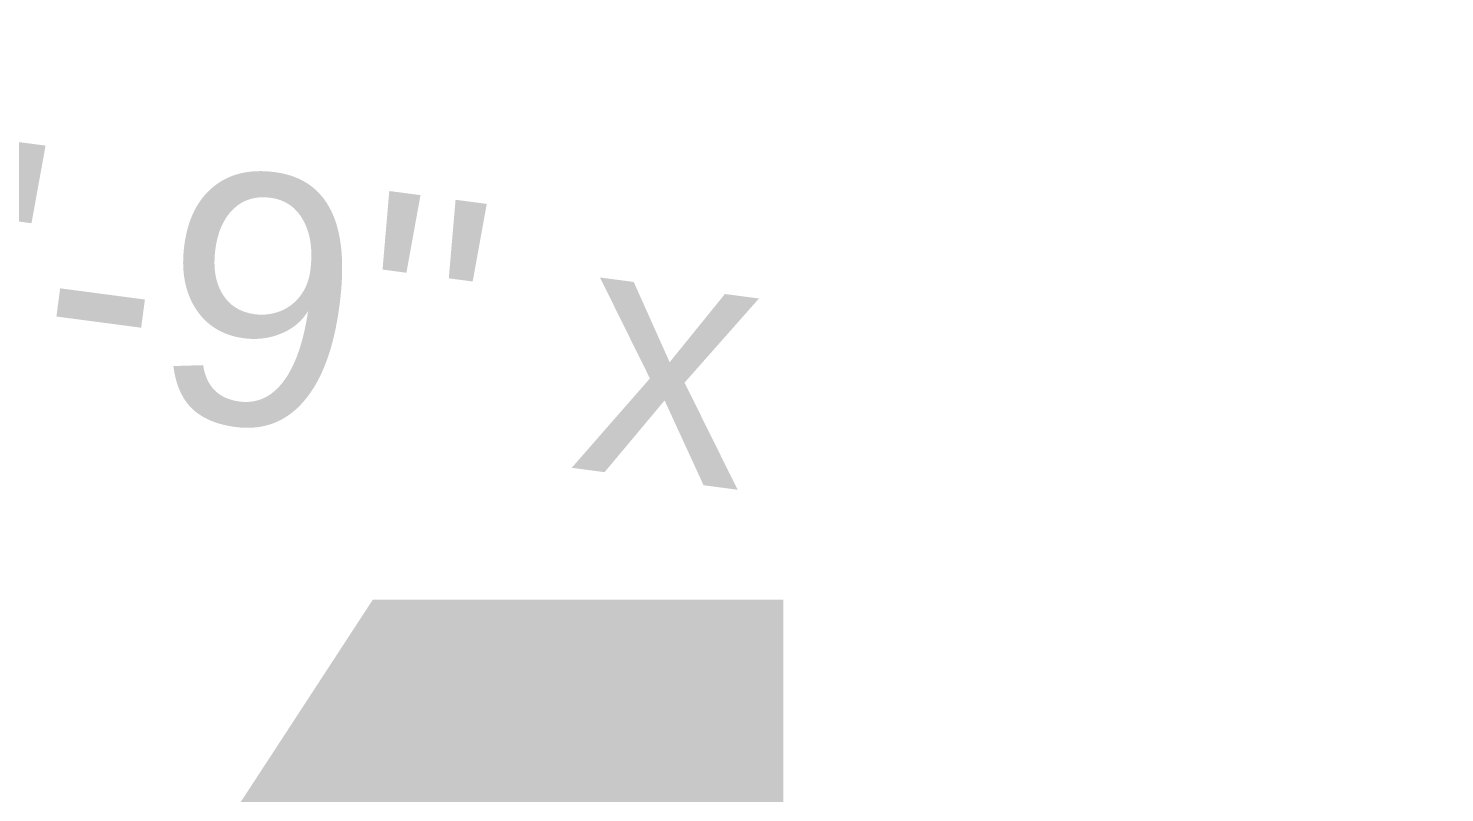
# Model space of a CAD drawing. Header units: millimetres. Extents: x -179928 to 528275, y -469666 to 511935.
# Drawn here: x 6782 to 7347, y 110533 to 110838 of the extents above; entities that cross this region are included whole.
import ezdxf

# ---------------------------------------------------------------- set-up
doc = ezdxf.new("R2010")
doc.units = ezdxf.units.MM
for name, color, linetype in [('ad-Furniture', 8, 'Continuous'), ('ad-Lvl-Plinth', 30, 'Continuous'), ('ad-Text main', 7, 'Continuous')]:
    doc.layers.add(name, color=color, linetype=linetype)
doc.layers.add('ad-Landscape', color=94, linetype='Continuous', lineweight=35)
doc.layers.add('ad-Landscape 2', color=7, linetype='Continuous', lineweight=35, true_color=0x264c00)
doc.styles.add('Sections_The woods Site plan_Entrances$0$Standard', font='arial.ttf')
doc.styles.get("Standard").update_dxf_attribs({"font": 'arial.ttf'})

# ---------------------------------------------------------------- blocks, each defined once
blk = doc.blocks.new('bamboo')
at = {"layer": 'ad-Landscape 2'}
for points in [[(332.8, 1008.9), (378.9, 1007.2), (382.3, 882.5), (343.8, 1011.2)], [(811.3, 961.7), (701, 970), (793.1, 931.4), (802.8, 954.4)], [(1141.3, 824.7), (1092, 972.3), (1115.5, 803.4), (1141.3, 824.7)], [(897.3, 947.3), (973.8, 807), (863.4, 918.2), (888.9, 940.1)], [(745.4, 783.8), (696, 931.4), (719.6, 762.5), (745.4, 783.8)], [(379.6, 856.1), (422.9, 922.2), (395.2, 836.5), (381.9, 845.1)], [(759.2, 902.3), (696.2, 907), (710.8, 890.1), (750.8, 895)], [(822.2, 897.5), (816.2, 818.8), (799.2, 907.2), (815, 906)], [(1157.1, 823.2), (1299, 896.7), (1185.5, 788.7), (1164.2, 814.6)], [(564.8, 755.5), (530.9, 726.4), (511.4, 886.2), (557.5, 764)], [(503, 776), (461.8, 755.3), (398.7, 863), (494.5, 768.7)], [(761.1, 782.3), (903, 855.8), (789.6, 747.8), (768.2, 773.7)], [(432.6, 821.6), (485.5, 787.1), (480.9, 808.9), (443.5, 823.9)], [(358.3, 794.5), (451, 734.2), (388.8, 812.4), (369.3, 796.8)], [(1117, 819.1), (1145.4, 784.6), (985.2, 768.4), (1108.4, 812)], [(1291.5, 647.4), (1242.1, 795), (1265.7, 626.1), (1291.5, 647.4)], [(570.9, 731.3), (717.4, 783.7), (549, 756.7), (570.9, 731.3)], [(721.1, 778.2), (749.5, 743.7), (589.3, 727.5), (712.5, 771.1)], [(319.2, 763.5), (365.2, 761.8), (368.6, 637), (330.1, 765.8)], [(1095.3, 757.7), (1115.1, 716.2), (1006.1, 655.3), (1102.4, 749.1)], [(1205.3, 747.1), (1283.9, 739.5), (1195.2, 724.3), (1196.7, 740)], [(483.6, 729.9), (373.4, 738.2), (465.5, 699.6), (475.2, 722.6)], [(1140.9, 737.5), (1130.4, 627.4), (1170.9, 718.7), (1148, 728.8)], [(699.3, 716.8), (719.2, 675.2), (610.2, 614.4), (706.4, 708.2)], [(1307.2, 645.9), (1449.1, 719.5), (1335.7, 611.4), (1314.3, 637.3)], [(569.7, 715.5), (646.1, 575.2), (535.8, 686.4), (561.2, 708.3)], [(809.4, 706.2), (888, 698.6), (799.3, 683.4), (800.8, 699.1)], [(745, 696.6), (734.5, 586.5), (774.9, 677.8), (752.1, 687.9)], [(868.3, 552), (818.9, 699.6), (842.4, 530.7), (868.3, 552)], [(1073.1, 552), (1023.7, 699.6), (1047.2, 530.7), (1073.1, 552)], [(1199.3, 684.2), (1193.3, 621.3), (1210.5, 635.5), (1206.4, 675.6)], [(431.6, 670.5), (368.6, 675.2), (383.1, 658.2), (423.1, 663.2)], [(494.6, 665.7), (488.6, 587), (471.6, 675.4), (487.3, 674.2)], [(803.4, 643.3), (797.4, 580.4), (814.6, 594.6), (810.5, 634.7)], [(1267.2, 641.9), (1295.6, 607.4), (1135.4, 591.1), (1258.6, 634.8)], [(884, 550.5), (1025.9, 624), (912.4, 516), (891.1, 541.8)], [(1088.8, 550.5), (1230.7, 624), (1117.2, 516), (1095.9, 541.8)], [(742.3, 469.2), (708.4, 440), (688.9, 599.9), (735, 477.6)], [(680.5, 489.6), (639.3, 469), (576.2, 576.7), (672, 482.3)], [(1245.4, 580.5), (1265.3, 538.9), (1156.3, 478), (1252.6, 571.9)], [(1355.5, 569.8), (1434.1, 562.2), (1345.4, 547), (1346.9, 562.7)], [(1291.1, 560.2), (1280.6, 450.1), (1321.1, 541.4), (1298.2, 551.6)], [(843.9, 546.4), (872.4, 511.9), (712.1, 495.7), (835.3, 539.3)], [(1048.7, 546.4), (1077.2, 511.9), (916.9, 495.7), (1040.1, 539.3)], [(1349.5, 506.9), (1343.5, 444), (1360.7, 458.2), (1356.6, 498.3)], [(748.4, 444.9), (894.9, 497.3), (726.5, 470.3), (748.4, 444.9)], [(822.2, 485), (842, 443.4), (733.1, 382.6), (829.3, 476.4)], [(1027, 485), (1046.8, 443.4), (937.9, 382.6), (1034.1, 476.4)], [(932.3, 474.4), (1010.9, 466.8), (922.2, 451.6), (923.7, 467.3)], [(1137.1, 474.4), (1215.7, 466.8), (1126.9, 451.6), (1128.4, 467.3)], [(867.9, 464.7), (857.4, 354.7), (897.8, 446), (875, 456.1)], [(1072.7, 464.7), (1062.1, 354.7), (1102.6, 446), (1079.8, 456.1)], [(661.1, 443.6), (550.9, 451.8), (643, 413.2), (652.6, 436.3)], [(455.6, 305.5), (421.7, 276.4), (402.2, 436.3), (448.3, 314)], [(617.5, 275.9), (618.2, 435.7), (661.3, 285.1), (628.5, 278.2)], [(747.2, 429.2), (823.6, 288.8), (713.3, 400), (738.7, 421.9)], [(926.3, 411.5), (920.3, 348.6), (937.5, 362.8), (933.4, 402.9)], [(1131.1, 411.5), (1125, 348.6), (1142.3, 362.8), (1138.2, 402.9)], [(609.1, 384.1), (546.1, 388.8), (560.6, 371.9), (600.6, 376.8)], [(672.1, 379.4), (666.1, 300.6), (649, 389), (664.8, 387.8)], [(707.3, 283.4), (750.5, 349.5), (722.8, 263.8), (709.6, 272.4)], [(461.7, 281.3), (608.2, 333.7), (439.8, 306.7), (461.7, 281.3)], [(608.9, 262.7), (455.2, 287.4), (615.8, 229.9), (608.9, 262.7)], [(460.4, 265.6), (536.9, 125.2), (426.5, 236.4), (452, 258.3)]]:
    blk.add_lwpolyline(points, dxfattribs=at)
blk = doc.blocks.new('A$C7DA81DBD')
at = {"layer": 'ad-Landscape'}
for centre, radius, start, end in [((-0.0961, 4.0625), 0.2274, 130.93347, 187.27283), ((-0.4137, 3.9807), 0.3046, 17.09734, 56.39496), ((0.3234, 3.905), 0.4767, 132.73866, 179.56243), ((-0.1425, 3.9552), 0.5349, 155.19049, 195.20682), ((-0.9056, 3.6412), 0.6057, 24.0272, 62.73054), ((-0.2663, 4.0457), 0.2252, 130.84427, 173.75905), ((-0.4908, 4.0166), 0.2139, 30.41563, 68.82996), ((-0.6413, 3.9243), 0.3417, 140.17932, 198.67463), ((-1.1804, 3.4536), 0.743, 47.03228, 68.14061), ((5.8663, 2.673), 7.168, 168.75967, 170.83335), ((-1.3268, 3.7443), 0.3576, 14.37957, 65.67824), ((0.4847, 3.8253), 0.8385, 164.13269, 202.27743), ((-0.4664, 3.7254), 0.3595, 3.05127, 66.29439), ((-1.0529, 3.8878), 0.3429, 154.82228, 186.10535), ((-1.4147, 3.7701), 0.2686, 35.04222, 78.95985), ((-1.7595, 3.3631), 0.6247, 31.25767, 73.08831), ((0.6722, 3.3341), 0.8727, 140.39412, 176.99618), ((-0.2113, 3.764), 1.0157, 176.98112, 215.15022), ((-1.383, 3.3555), 0.488, 27.43755, 71.18261), ((0.7845, 3.7974), 1.7654, 178.75477, 198.61147), ((-1.3701, 3.1096), 0.824, 23.21959, 61.77969), ((0.8101, 3.7172), 1.4584, 175.33806, 205.55583), ((-0.8731, 3.3135), 0.5704, 6.67232, 66.26868), ((-1.7238, 2.9221), 0.7346, 40.38662, 76.09196), ((-0.5792, 3.7449), 0.9742, 186.46688, 241.65563), ((1.7398, 3.1245), 2.0667, 169.32144, 184.04788), ((-0.8762, 2.8295), 0.8955, 11.96194, 49.21126), ((0.2948, 3.161), 1.349, 172.2305, 210.01298), ((-1.4049, 2.5545), 0.8684, 18.68778, 65.28391), ((2.889, 3.1417), 3.5018, 179.98243, 192.00519), ((-0.9142, 2.3228), 0.8735, 31.40487, 69.8192), ((0.4533, 2.5144), 0.6755, 132.16499, 188.60831), ((0.5421, 2.9513), 1.9362, 179.73155, 217.41149), ((-1.6974, 2.079), 0.9321, 21.01467, 71.00855), ((1.1102, 2.3286), 1.9834, 172.86966, 187.13034), ((-1.1439, 1.6998), 0.9279, 34.91657, 71.05051), ((0.9729, 1.8753), 1.4339, 153.15977, 192.1138), ((-0.9472, 1.8177), 0.9527, 6.22136, 47.73687), ((-1.856, 1.0904), 1.1017, 36.03906, 80.26816), ((-1.8918, 0.7397), 1.7085, 20.47463, 58.37181), ((2.2619, 2.2221), 3.2578, 180.48635, 200.14254), ((1.1235, 0.9635), 1.4762, 139.56784, 220.43216), ((0.278, 1.6321), 1.6541, 187.07097, 234.85412), ((-2.0051, -0.5207), 2.0521, 33.36445, 71.77879)]:
    blk.add_arc(centre, radius, start, end, dxfattribs=at)
at = {"layer": 'ad-Landscape 2'}
for centre, radius, start, end in [((-0.3234, 3.905), 0.4767, 0.43757, 47.26134), ((0.4137, 3.9807), 0.3046, 123.60504, 162.90266), ((0.0961, 4.0625), 0.2274, 352.72717, 49.06653), ((0.4908, 4.0166), 0.2139, 111.17004, 149.58437), ((0.9056, 3.6412), 0.6057, 117.26946, 155.9728), ((0.2663, 4.0457), 0.2252, 6.24095, 49.15573), ((0.1425, 3.9552), 0.5349, 344.79318, 24.80951), ((1.1804, 3.4536), 0.743, 111.85939, 132.96772), ((0.6413, 3.9243), 0.3417, 341.32537, 39.82068), ((0.4664, 3.7254), 0.3595, 113.70561, 176.94873), ((-0.4847, 3.8253), 0.8385, 337.72257, 15.86731), ((1.3268, 3.7443), 0.3576, 114.32176, 165.62043), ((-5.8663, 2.673), 7.168, 9.16665, 11.24033), ((1.4147, 3.7701), 0.2686, 101.04015, 144.95778), ((1.0529, 3.8878), 0.3429, 353.89465, 25.17772), ((1.7595, 3.3631), 0.6247, 106.91169, 148.74233), ((1.0337, 3.8696), 0.5516, 334.54713, 9.51441), ((-0.6722, 3.3341), 0.8727, 3.00382, 39.60588), ((1.8213, 3.5993), 0.3023, 107.3992, 143.67876), ((1.4522, 3.7508), 0.3106, 341.21289, 26.18085), ((0.8731, 3.3135), 0.5704, 113.73132, 173.32768), ((-0.8101, 3.7172), 1.4584, 334.44417, 4.66194), ((1.3701, 3.1096), 0.824, 118.22031, 156.78041), ((-0.7845, 3.7974), 1.7654, 341.38853, 1.24523), ((1.383, 3.3555), 0.488, 108.81739, 152.56245), ((0.2113, 3.764), 1.0157, 324.84978, 3.01888), ((2.4444, 2.7002), 1.2047, 114.47438, 140.38238), ((0.4659, 3.9514), 1.4875, 337.29257, 354.02748), ((2.1581, 3.3546), 0.3559, 99.63085, 133.13709), ((1.6924, 3.6508), 0.4098, 336.38924, 7.6723), ((0.5792, 3.7449), 0.9742, 298.34437, 353.53312), ((1.7238, 2.9221), 0.7346, 103.90804, 139.61338), ((0.8762, 2.8295), 0.8955, 130.78874, 168.03806), ((-1.7398, 3.1245), 2.0667, 355.95212, 10.67856), ((2.2394, 2.9434), 0.5806, 93.32513, 131.66362), ((0.9147, 3.7961), 1.3196, 333.78136, 348.06114), ((2.4029, 3.194), 0.3293, 92.31458, 133.75489), ((2.1061, 3.4684), 0.2887, 325.35935, 10.9222), ((1.4049, 2.5545), 0.8684, 114.71609, 161.31222), ((-0.2948, 3.161), 1.349, 329.98702, 7.7695), ((0.4879, 3.7225), 1.408, 309.24822, 345.91322), ((1.8961, 2.6169), 0.7641, 93.18845, 132.61455), ((2.6219, 2.7574), 0.6207, 93.06665, 130.22411), ((2.1285, 3.3962), 0.4606, 314.41683, 357.63522), ((2.2078, 2.5037), 0.7304, 88.94937, 129.1849), ((1.0136, 3.5245), 1.2421, 311.60195, 346.47297), ((3.0457, 2.0047), 1.2814, 103.71524, 113.85648), ((2.4584, 3.1948), 0.2887, 325.35935, 10.9222), ((0.9142, 2.3228), 0.8735, 110.1808, 148.59513), ((-2.889, 3.1417), 3.5018, 347.99481, 0.01757), ((2.4357, 2.4238), 0.6427, 77.61453, 116.92393), ((1.9988, 3.0323), 0.5442, 309.31962, 1.75138), ((3.0549, 2.2322), 0.863, 98.61282, 128.97622), ((2.5541, 3.0699), 0.3719, 312.03902, 2.39813), ((-0.4533, 2.5144), 0.6755, 351.39169, 47.83501), ((1.6974, 2.079), 0.9321, 108.99145, 158.98533), ((-0.5421, 2.9513), 1.9362, 322.58851, 0.26845), ((3.0253, 2.6704), 0.2744, 78.73381, 122.02457), ((2.9291, 2.9329), 0.15, 306.19039, 2.52975), ((2.0257, 2.069), 0.8461, 98.57089, 141.50718), ((0.4415, 3.0214), 1.4626, 322.92796, 355.46028), ((1.3292, 3.2587), 1.5303, 304.25441, 342.40951), ((2.8129, 2.1522), 0.6446, 92.21829, 140.84358), ((3.2048, 2.0899), 0.7587, 91.41505, 126.15667), ((2.8327, 2.8868), 0.3555, 304.28194, 353.79297), ((2.4021, 1.9593), 0.8207, 94.0733, 134.87713), ((1.4468, 2.8141), 0.8978, 319.49244, 357.69907), ((3.255, 2.3074), 0.3987, 82.27272, 109.05896), ((4.7109, 2.1806), 1.4962, 159.58638, 165.44635), ((1.1439, 1.6998), 0.9279, 108.94949, 145.08343), ((-1.1102, 2.3286), 1.9834, 352.86966, 7.13034), ((3.0882, 1.8014), 0.7945, 88.44815, 127.52814), ((2.167, 2.7765), 0.9598, 303.44945, 349.14185), ((3.387, 2.0873), 0.4877, 88.40112, 129.1706), ((3.2185, 2.5369), 0.186, 299.00554, 11.76376), ((0.9472, 1.8177), 0.9527, 132.26313, 173.77864), ((-0.9729, 1.8753), 1.4339, 347.8862, 26.84023), ((3.4542, 2.3019), 0.1679, 76.81907, 120.10983), ((3.3252, 2.438), 0.1695, 323.72347, 9.28631), ((3.2095, 2.1093), 0.2729, 57.84483, 144.60114), ((2.8672, 2.5356), 0.5252, 291.97187, 338.1743), ((3.5474, 1.9775), 0.3785, 89.04584, 126.1809), ((3.4098, 2.3203), 0.1483, 278.29705, 13.9033), ((2.3006, 1.3581), 0.9275, 90.17163, 138.26071), ((0.9565, 2.7668), 1.425, 308.22789, 340.26694), ((2.6751, 1.5084), 0.6953, 80.6567, 141.71751), ((3.6227, 2.031), 0.1831, 77.9287, 128.85753), ((3.4132, 2.1554), 0.2388, 327.68239, 13.24524), ((1.8918, 0.7397), 1.7085, 121.62819, 159.52537), ((-2.2619, 2.2221), 3.2578, 339.85746, 359.51365), ((1.856, 1.0904), 1.1017, 99.73184, 143.96094), ((0.0127, 2.4992), 1.6882, 321.43671, 348.97151), ((1.8936, 2.412), 0.9205, 297.11773, 346.33164), ((3.104, 2.4748), 0.5733, 273.62657, 324.23647), ((3.3241, 1.386), 0.7926, 71.98772, 94.43369), ((2.2585, 2.2572), 0.9551, 289.25986, 346.25719), ((3.0021, 1.5187), 0.5438, 70.20197, 126.22103), ((3.5079, 1.2176), 0.814, 72.47778, 93.23616), ((3.3942, 2.2431), 0.4369, 278.92704, 325.21519), ((-1.1235, 0.9635), 1.4762, 319.56784, 40.43216), ((3.6458, 0.9704), 0.8788, 77.92659, 92.99743), ((3.3701, 1.1333), 0.7046, 81.24696, 114.39648), ((2.7888, 2.0624), 0.7268, 296.20301, 341.32918), ((3.5663, 1.8937), 0.2709, 257.55099, 346.34539), ((2.0528, 0.5755), 1.111, 86.04844, 128.35019), ((0.5036, 2.3877), 1.7715, 307.95541, 336.59015), ((2.8127, 0.1703), 1.5025, 95.62532, 123.13317), ((1.8408, 1.8007), 0.8356, 300.6803, 350.69519), ((3.799, 1.3868), 0.2788, 60.36234, 119.63766), ((3.5309, 1.1863), 0.4429, 66.56317, 113.43683), ((2.0051, -0.5207), 2.0521, 108.22121, 146.63555), ((-0.278, 1.6321), 1.6541, 305.14588, 352.92903)]:
    blk.add_arc(centre, radius, start, end, dxfattribs=at)
blk = doc.blocks.new('A$C279134A6')
at = {"layer": 'ad-Landscape', "linetype": 'Continuous'}
blk.add_line((72.2, 376.9), (16.7, 336.4), dxfattribs=at)
for points in [[(29.7, 528.4), (29.3, 528.1), (28.8, 527.7), (28.4, 527.4), (28, 527.1), (27.6, 526.8), (27.2, 526.4), (26.9, 526.1), (26.6, 525.7), (26.4, 525.4), (26.2, 525), (26, 524.5), (25.9, 524.1), (25.8, 523.5), (25.8, 522.9), (25.9, 522.2), (26.1, 521.5), (26.4, 520.6), (26.7, 519.6), (27.3, 518.3), (28, 516.9), (28.9, 515.1), (30.1, 513), (31.6, 510.6), (33.4, 507.7)], [(29.7, 528.4), (31.1, 528.2), (32.3, 528.1), (33.3, 527.9), (34.1, 527.7), (34.7, 527.5), (35.2, 527.2), (35.7, 526.9), (36, 526.6), (36.4, 526.3), (36.6, 526), (36.9, 525.6), (37.1, 525.1), (37.2, 524.6), (37.3, 524), (37.4, 523.3), (37.4, 522.5), (37.3, 521.6), (37.1, 520.6), (36.8, 519.3), (36.4, 517.7), (35.9, 515.8), (35.2, 513.5), (34.4, 510.8), (33.4, 507.7)], [(73.3, 506.8), (73.9, 508.7), (74.4, 510.3), (75, 511.6), (75.5, 512.6), (76, 513.4), (76.5, 514.1), (77, 514.6), (77.5, 515), (78, 515.3), (78.6, 515.6), (79.2, 515.9), (79.9, 516), (80.6, 516.1), (81.5, 516), (82.4, 515.9), (83.5, 515.6), (84.7, 515.2), (86.1, 514.7), (87.8, 514), (89.7, 513)], [(73.3, 506.8), (73.6, 506), (73.9, 505.4), (74.2, 504.7), (74.6, 504), (74.9, 503.4), (75.3, 502.8), (75.6, 502.3), (76, 501.8), (76.5, 501.3), (77, 500.9), (77.5, 500.5), (78.1, 500.3), (78.9, 500), (79.7, 499.9), (80.7, 499.8), (81.8, 499.8), (83, 499.9), (84.5, 500.2), (86.3, 500.6), (88.4, 501.2)], [(59.8, 418.5), (59.3, 418.2), (58.9, 417.9), (58.4, 417.5), (58, 417.2), (57.7, 416.9), (57.3, 416.6), (57, 416.2), (56.7, 415.9), (56.4, 415.5), (56.2, 415.1), (56, 414.7), (55.9, 414.2), (55.9, 413.7), (55.9, 413), (56, 412.4), (56.1, 411.6), (56.4, 410.7), (56.8, 409.7), (57.3, 408.5), (58, 407), (59, 405.2), (60.2, 403.2), (61.6, 400.7), (63.4, 397.8)], [(59.8, 418.5), (61.2, 418.4), (62.4, 418.2), (63.3, 418), (64.1, 417.8), (64.8, 417.6), (65.3, 417.3), (65.7, 417), (66.1, 416.8), (66.4, 416.4), (66.7, 416.1), (66.9, 415.7), (67.1, 415.3), (67.3, 414.7), (67.4, 414.1), (67.4, 413.5), (67.4, 412.7), (67.3, 411.8), (67.1, 410.7), (66.9, 409.4), (66.5, 407.8), (66, 405.9), (65.3, 403.7), (64.5, 401), (63.4, 397.8)], [(239.1, 354.8), (91.7, 387.5), (9.7, 365.3)]]:
    blk.add_lwpolyline(points, dxfattribs=at)
for centre, radius, start, end in [((88, 678.8), 155, 241.3469, 242.3602), ((-48.8, 417.6), 139.9, 1.6998, 62.3602), ((-8.7, 462.4), 50.4, 359.2713, 70.8882), ((-9.2, 348.3), 124.4, 18.0629, 85.7559), ((9.1, 460.1), 59.2, 267.7867, 344.3968), ((12.6, 401), 35, 20.5089, 108.247), ((35.1, 421.5), 110.4, 265.3254, 305.1537), ((29.3, 347.2), 67.9, 275.7611, 327.6837)]:
    blk.add_arc(centre, radius, start, end, dxfattribs=at)
blk = doc.blocks.new('zw$DAD3')
at = {"true_color": 0x7f5f3f, "transparency": 33554610}
h = blk.add_hatch(dxfattribs=at)
h.set_pattern_fill('DOTS', color=37, scale=20, angle=360)
h.set_pattern_definition([(360, (-800139.518, 271344.397), (15.875, 31.75), [0, -31.75])])
h.paths.add_polyline_path([(450, -2530), (2915, -2530), (2915, -450), (450, -450)])
at = {"xscale": 95.10164028446887, "yscale": 95.10164028446887, "zscale": 95.10164028446887, "rotation": 359.9999999999999}
blk.add_blockref('A$C7DA81DBD', (1592.07, -1603.96), dxfattribs=at)
at = {"layer": 'ad-Landscape', "linetype": 'Continuous', "xscale": 0.473259546584505, "yscale": 0.473259546584505, "zscale": 0.473259546584505, "rotation": 359.9999999999999}
blk.add_blockref('bamboo', (1292.6, -1624.94), dxfattribs=at)
at = {"layer": 'ad-Landscape', "xscale": -0.5272785422807036, "yscale": 0.5272785422807036, "zscale": 0.5272785422807036, "rotation": 180}
blk.add_blockref('A$C279134A6', (1999.14, -1138.35), dxfattribs=at)
at = {"layer": 'ad-Text main', "insert": (1759.1, -1302.07), "char_height": 100, "width": 1547.8425, "attachment_point": 5, "bg_fill": 2}
blk.add_mtext("13'-9'' x 12'-10''", dxfattribs=at)
blk = doc.blocks.new('1625_East Villa')
at = {"layer": 'ad-Furniture'}
blk.add_blockref('zw$DAD3', (3610, 8185), dxfattribs=at)
blk = doc.blocks.new("All Plot's Villa Plans")
at = {"ltscale": 5, "rotation": 352.4703876422526}
blk.add_blockref('1625_East Villa', (851.96, 104581.7), dxfattribs=at)
blk = doc.blocks.new('zw$63CD')
at = {"layer": 'ad-Lvl-Plinth', "insert": (15015.79, 10547.19), "char_height": 1269.9849, "width": 5416.267, "attachment_point": 5, "style": 'Sections_The woods Site plan_Entrances$0$Standard', "bg_fill": 19, "box_fill_scale": 1.5, "bg_fill_color": 257, "bg_fill_transparency": 0}
blk.add_mtext('\\pxt4;499.99', dxfattribs=at)

msp = doc.modelspace()

# ---------------------------------------------------------------- block references
at = {"ltscale": 5}
msp.add_blockref("All Plot's Villa Plans", (0, 0), dxfattribs=at)

# ---------------------------------------------------------------- next in the draw order: block references
at = {"layer": 'ad-Lvl-Plinth', "ltscale": 5}
msp.add_blockref('zw$63CD', (-5982.94, 99418.55), dxfattribs=at)

doc.saveas('drawing.dxf')
